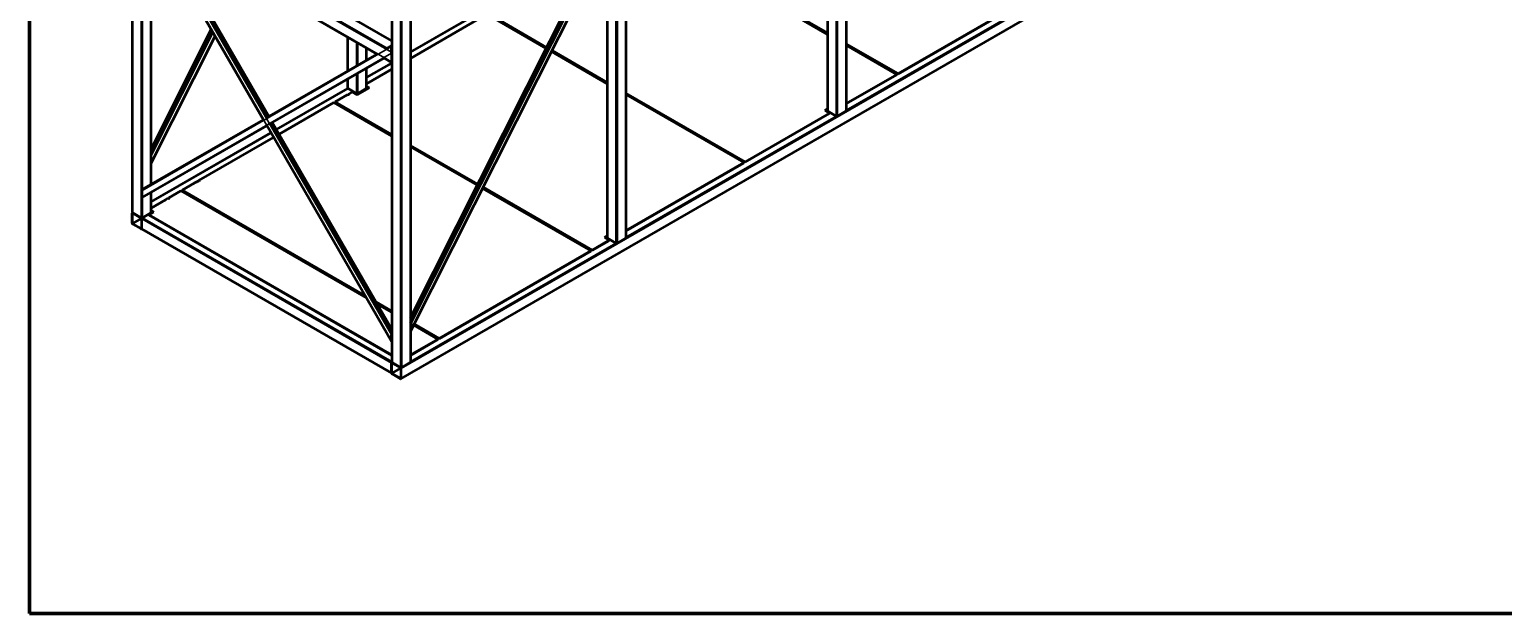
# Model space of a CAD drawing. Header units: millimetres. Extents: x 200 to 14650, y 200 to 10300.
# Drawn here: x 200 to 8716, y 200 to 3577 of the extents above; entities that cross this region are included whole.
import ezdxf

# ---------------------------------------------------------------- set-up
doc = ezdxf.new("R2010")
doc.units = ezdxf.units.MM
doc.header["$LTSCALE"] = 50
for name, color, linetype, lineweight in [('Border (ISO)', 7, 'Continuous', 70), ('Visible (ISO)', 7, 'Continuous', 50), ('Visible Narrow (ISO)', 7, 'Continuous', 35)]:
    doc.layers.add(name, color=color, linetype=linetype, lineweight=lineweight)

# ---------------------------------------------------------------- blocks, each defined once
blk = doc.blocks.new('Borders right top border')
at = {"layer": 'Border (ISO)'}
for p, q in [((4, 4), (4, 206)), ((293, 4), (4, 4))]:
    blk.add_line(p, q, dxfattribs=at)

msp = doc.modelspace()

# ---------------------------------------------------------------- linework, layer by layer
at = {"layer": 'Visible (ISO)'}
for p, q in [((4919.2, 5195.3), (4919.2, 3106.6)), ((4811, 5190.5), (4811, 3106.6)), ((794.6, 2518.7), (794.6, 4445.2)), ((3646.4, 4460.4), (3646.4, 2371.7)), ((2293.7, 3510.5), (904, 4312.9)), ((1552.2, 3053.5), (893.6, 4194.3)), ((902.8, 2680.6), (902.8, 4178.3)), ((2401.9, 1910.5), (3578.7, 4250.7)), ((2403.8, 1833.5), (3591.8, 4195.9)), ((3726.6, 4174.6), (4811, 3548.5)), ((4811, 3556.7), (3733.7, 4178.7)), ((3733.7, 4176.2), (4811, 3554.2)), ((2209.5, 3434.2), (932.9, 4171.3)), ((1582.7, 3073.1), (956.6, 4157.6)), ((3538.2, 4089.4), (3538.2, 2371.7)), ((2401.9, 3445.2), (3312.3, 3970.9)), ((2346.5, 1557.4), (6164.9, 3761.9)), ((6067.2, 3811.2), (5218.6, 3321.3)), ((5218.6, 3318.9), (6067.2, 3808.8)), ((2293.7, 3737.1), (2293.7, 1653.2)), ((2401.9, 3741.9), (2401.9, 1653.2)), ((2401.9, 3409.7), (2842.7, 3664.3)), ((2842.7, 3664.3), (3184.5, 3466.9)), ((3187.7, 3473.3), (2849.8, 3668.3)), ((2849.8, 3665.9), (3186.8, 3471.4)), ((902.8, 2884.8), (1250.4, 3576.2)), ((902.8, 2804), (1272.2, 3538.5)), ((2039.1, 3336.6), (2039.1, 3532.6)), ((5218.6, 3321.3), (4919.2, 3494.2)), ((4919.2, 3491.8), (5218.6, 3318.9)), ((1572.8, 3067.4), (2208.8, 3434.6)), ((1592.8, 3032.8), (2248.8, 3411.5)), ((2147.3, 3399.1), (2147.3, 3470.2)), ((2292.4, 3386.4), (2248.1, 3411.9)), ((2265.5, 3467.3), (2293.7, 3483.6)), ((2291.2, 3440.6), (2291.2, 3477.6)), ((2291.2, 3444.6), (2291.2, 3389.1)), ((2292.6, 3478.4), (2292.6, 3441.4)), ((2293.3, 3390.3), (2293.3, 3445.9)), ((2293.3, 3437.2), (2293.7, 3437.4)), ((3216, 3448.7), (3538.2, 3262.7)), ((3218.3, 3453.2), (3538.2, 3268.5)), ((3538.2, 3270.9), (3219.2, 3455.1)), ((4919.2, 3486.1), (5211.6, 3317.3)), ((2147.3, 3298.3), (2293.7, 3382.8)), ((2147.3, 3237.2), (2147.3, 3352.9)), ((2147.3, 3262.7), (2293.7, 3347.3)), ((5192.5, 3328.3), (5197.4, 3331.1)), ((5199.5, 3329.9), (5194.6, 3327)), ((5194.9, 3326.8), (5199.9, 3329.7)), ((2039.1, 3237.2), (2039.1, 3290.5)), ((2093.2, 3198.9), (2163.9, 3239.7)), ((2163.9, 3239.7), (2147.3, 3249.3)), ((2147.3, 3246.8), (2161.8, 3238.5)), ((5211.6, 3317.3), (4919.2, 3148.4)), ((4919.2, 3146), (5211.6, 3314.8)), ((5211.6, 3314.8), (5211.6, 3317.3)), ((5218.6, 3318.9), (5218.6, 3321.3)), ((1626.4, 2997.5), (2039.5, 3236)), ((1641.8, 2970.9), (1958.9, 3154)), ((1958.9, 3154), (2293.7, 2960.6)), ((1965.9, 3158), (2035.6, 3198.2)), ((1965.9, 3155.6), (1965.9, 3158)), ((2293.7, 2968.8), (1965.9, 3158)), ((1965.9, 3155.6), (2293.7, 2966.4)), ((2037.7, 3199.5), (2040.2, 3200.9)), ((2037.7, 3198.2), (2037.7, 3199.5)), ((2043.7, 3198.9), (2040.2, 3200.9)), ((2089, 3207), (2040.9, 3234.8)), ((2041.6, 3201.7), (2043, 3202.5)), ((2041.6, 3201.7), (2045.1, 3199.7)), ((2041.6, 3200.1), (2041.6, 3201.7)), ((2046.5, 3200.5), (2043, 3202.5)), ((2045.1, 3199.7), (2043.7, 3198.9)), ((2044.4, 3203.4), (2045.8, 3204.2)), ((2044.4, 3203.4), (2048, 3201.3)), ((2044.4, 3201.7), (2044.4, 3203.4)), ((2049.4, 3202.1), (2045.8, 3204.2)), ((2048, 3201.3), (2046.5, 3200.5)), ((2047.2, 3205), (2064.9, 3215.2)), ((2047.2, 3205), (2050.8, 3202.9)), ((2047.2, 3203.4), (2047.2, 3205)), ((2050.8, 3202.9), (2049.4, 3202.1)), ((2064.9, 3215.2), (2093.2, 3198.9)), ((2145.5, 3234.8), (2097.5, 3207)), ((4334.7, 2811), (3646.4, 3208.5)), ((3646.4, 3206), (4334.7, 2808.6)), ((3646.4, 3200.3), (4327.7, 2806.9)), ((1982.2, 3140.5), (1987.1, 3143.3)), ((4822.6, 3092.7), (4334.7, 2811)), ((4334.7, 2808.6), (4822.6, 3090.3)), ((4811, 3118.6), (4794.4, 3109)), ((4794.4, 3109), (4822.6, 3092.7)), ((4796.5, 3107.8), (4811, 3116.2)), ((4806, 3102.3), (4811.4, 3105.4)), ((4812.7, 3104.1), (4860.8, 3076.4)), ((4822.6, 3090.3), (4822.6, 3092.7)), ((4869.3, 3076.4), (4917.4, 3104.1)), ((851.5, 2651), (1551.3, 3055)), ((851.5, 2604.8), (1571.3, 3020.4)), ((2291.7, 1772.6), (1570.5, 3021.8)), ((2293.7, 1841.7), (1602.7, 3038.5)), ((902.8, 2579.7), (1595, 2979.4)), ((1178.2, 2703.2), (1610.4, 2952.7)), ((2790, 2682.3), (2401.9, 2906.4)), ((2401.9, 2903.9), (2789, 2680.4)), ((2401.9, 2898.2), (2786.8, 2676)), ((4308.6, 2818), (4313.5, 2820.8)), ((4315.6, 2819.6), (4310.7, 2816.7)), ((4311.1, 2816.5), (4316, 2819.4)), ((4334.7, 2808.6), (4334.7, 2811)), ((4327.7, 2806.9), (3646.4, 2413.6)), ((3646.4, 2411.1), (4327.7, 2804.5)), ((4327.7, 2804.5), (4327.7, 2806.9)), ((848.7, 2644.7), (848.7, 2607.8)), ((1004.3, 2602.8), (1075, 2643.6)), ((1075, 2643.6), (2145.7, 2025.4)), ((1082, 2647.7), (1151.7, 2687.9)), ((1082, 2645.3), (1082, 2647.7)), ((2138.7, 2037.7), (1082, 2647.7)), ((1082, 2645.3), (2140.8, 2034)), ((1153.8, 2689.2), (1168.3, 2697.5)), ((1153.8, 2687.9), (1153.8, 2689.2)), ((1171.9, 2695.5), (1168.3, 2697.5)), ((1169.7, 2698.3), (1171.1, 2699.2)), ((1169.7, 2698.3), (1173.3, 2696.3)), ((1169.7, 2696.7), (1169.7, 2698.3)), ((1174.7, 2697.1), (1171.1, 2699.2)), ((1173.3, 2696.3), (1171.9, 2695.5)), ((1172.6, 2700), (1174, 2700.8)), ((1172.6, 2700), (1176.1, 2697.9)), ((1172.6, 2698.3), (1172.6, 2700)), ((1177.5, 2698.8), (1174, 2700.8)), ((1176.1, 2697.9), (1174.7, 2697.1)), ((1175.4, 2701.6), (1176.8, 2702.4)), ((1175.4, 2701.6), (1178.9, 2699.6)), ((1175.4, 2700), (1175.4, 2701.6)), ((1180.3, 2700.4), (1176.8, 2702.4)), ((1178.9, 2699.6), (1177.5, 2698.8)), ((1178.2, 2703.2), (1181.8, 2701.2)), ((1178.2, 2701.6), (1178.2, 2703.2)), ((1181.8, 2701.2), (1180.3, 2700.4)), ((2818.3, 2657.8), (3443.8, 2296.6)), ((2820.5, 2662.2), (3450.9, 2298.3)), ((3450.9, 2300.7), (2821.5, 2664.1)), ((902.8, 2518.7), (902.8, 2634.4)), ((902.8, 2544.2), (985.9, 2592.2)), ((987.3, 2593), (1001.4, 2601.2)), ((987.3, 2592.2), (987.3, 2593)), ((1005.8, 2599.9), (1001.4, 2601.2)), ((1004.3, 2602.8), (1006.5, 2600.3)), ((1004.3, 2600.4), (1004.3, 2602.8)), ((1004.3, 2600.4), (1004.3, 2600.4)), ((1098.3, 2630.2), (1103.3, 2633)), ((792.1, 2513.8), (792.1, 2458.3)), ((793.4, 2516.6), (795, 2517.5)), ((794.3, 2457.1), (794.3, 2512.6)), ((844.5, 2488.5), (796.4, 2516.3)), ((844.5, 2488.5), (796.4, 2516.3)), ((796.4, 2513.8), (844.5, 2486.1)), ((846.6, 2482.4), (846.6, 2426.9)), ((848.7, 2425.6), (848.7, 2481.2)), ((848.7, 2425.6), (848.7, 2481.2)), ((901, 2516.3), (852.9, 2488.5)), ((852.9, 2488.5), (901, 2516.3)), ((891.1, 2504.8), (919.4, 2521.2)), ((2293.7, 1695.1), (891.1, 2504.8)), ((891.1, 2502.4), (891.1, 2504.8)), ((891.1, 2502.4), (2293.7, 1692.6)), ((919.4, 2521.2), (902.8, 2530.8)), ((902.8, 2528.3), (917.3, 2519.9)), ((904, 2516.6), (907.7, 2514.4)), ((844.5, 2425.6), (796.4, 2453.4)), ((796.4, 2450.9), (844.5, 2423.2)), ((847.5, 2422.9), (849.1, 2423.8)), ((849.9, 2422.9), (2291.6, 1590.6)), ((3424.7, 2307.7), (3429.6, 2310.5)), ((3431.8, 2309.3), (3426.8, 2306.4)), ((3427.2, 2306.2), (3432.1, 2309.1)), ((3549.9, 2357.9), (3450.9, 2300.7)), ((3450.9, 2298.3), (3549.9, 2355.4)), ((3450.9, 2298.3), (3450.9, 2300.7)), ((3538.2, 2383.8), (3521.6, 2374.2)), ((3521.6, 2374.2), (3549.9, 2357.9)), ((3523.7, 2373), (3538.2, 2381.3)), ((3533.2, 2367.5), (3538.6, 2370.5)), ((3540, 2369.3), (3588, 2341.5)), ((3549.9, 2355.4), (3549.9, 2357.9)), ((3596.5, 2341.5), (3644.6, 2369.3)), ((3443.8, 2296.6), (2567, 1790.4)), ((2567, 1788), (3443.8, 2294.2)), ((3443.8, 2294.2), (3443.8, 2296.6)), ((2293.7, 1948.2), (2201.5, 2001.4)), ((2203.6, 1997.7), (2293.7, 1945.7)), ((2208.6, 1989.2), (2293.7, 1940)), ((2402.9, 1837), (2402.9, 1878.3)), ((2404.3, 1877.5), (2404.3, 1836.2)), ((2291.2, 1775), (2291.2, 1811.9)), ((2292.6, 1812.7), (2292.6, 1775.8)), ((2420.5, 1866.8), (2559.9, 1786.3)), ((2422.8, 1871.2), (2567, 1788)), ((2567, 1790.4), (2423.7, 1873.1)), ((2540.8, 1797.3), (2545.8, 1800.2)), ((2547.9, 1799), (2542.9, 1796.1)), ((2543.3, 1795.9), (2548.2, 1798.8)), ((2567, 1788), (2567, 1790.4)), ((2559.9, 1786.3), (2401.9, 1695.1)), ((2401.9, 1692.6), (2559.9, 1783.9)), ((2559.9, 1783.9), (2559.9, 1786.3)), ((2291.2, 1648.3), (2291.2, 1592.8)), ((2291.2, 1592.8), (2291.2, 1648.3)), ((2292.4, 1651.1), (2294.1, 1652)), ((2293.3, 1591.6), (2293.3, 1647.1)), ((2343.5, 1623), (2295.4, 1650.8)), ((2295.4, 1650.8), (2343.5, 1623)), ((2295.4, 1648.3), (2343.5, 1620.6)), ((2352, 1623), (2400.1, 1650.8)), ((2343.5, 1560.2), (2295.4, 1587.9)), ((2295.4, 1585.5), (2343.5, 1557.7)), ((2345.6, 1616.9), (2345.6, 1561.4)), ((2347.8, 1560.2), (2347.8, 1615.7))]:
    msp.add_line(p, q, dxfattribs=at)
for centre, major_axis, ratio, start_param, end_param in [((2294, 3479.2), (-1.3, -4.85), 0.517638, 3.740871, 5.190047), ((2295.4, 3447.1), (-3, -5.2), 0.57735, 4.354069, 5.497787), ((2294, 3442.2), (1.3, 4.85), 0.517638, 2.048455, 3.497631), ((2294, 3479.2), (0.65, 2.43), 0.517638, 0.722745, 2.048455), ((2294, 3442.2), (-0.65, -2.43), 0.517638, 5.190047, 6.515757), ((2295.4, 3447.1), (1.5, 2.6), 0.57735, 1.761692, 2.356194), ((2295.4, 3391.6), (-3, -5.2), 0.57735, 5.497787, 6.641505), ((2295.4, 3391.6), (-1.5, -2.6), 0.57735, 5.497787, 6.09229), ((2045.1, 3237.2), (-6, 0), 0.57735, 0, 0.785398), ((2141.3, 3237.2), (6, 0), 0.57735, 5.497787, 6.283185), ((2036.6, 3198.9), (1.5, 0), 0.57735, 3.926991, 7.068583), ((2093.2, 3209.5), (-6, 0), 0.57735, 0.785398, 2.356194), ((4817, 3106.6), (-6, 0), 0.57735, 0, 0.785398), ((4865.1, 3078.8), (6, 0), 0.57735, 3.926991, 5.497787), ((4913.2, 3106.6), (6, 0), 0.57735, 5.497787, 6.283185), ((851.5, 2646.4), (1.3, 4.85), 0.517638, 0.477658, 2.048455), ((1152.8, 2688.5), (1.5, 0), 0.57735, 3.926991, 7.068583), ((851.5, 2609.4), (-1.3, -4.85), 0.517638, 5.190047, 6.760844), ((986.6, 2592.6), (1, 0), 0.57735, 3.926991, 7.068583), ((1006, 2600.2), (0.5, 0), 0.57735, 4.243505, 6.752069), ((796.4, 2511.4), (-3, 5.2), 0.57735, 5.497787, 7.068583), ((796.4, 2511.4), (-1.5, 2.6), 0.57735, 5.497787, 7.068583), ((800.6, 2518.7), (-6, 0), 0.57735, 0, 0.785398), ((844.5, 2483.6), (-3, 5.2), 0.57735, 3.926991, 5.497787), ((848.7, 2491), (-6, 0), 0.57735, 0.785398, 2.356194), ((844.5, 2483.6), (1.5, -2.6), 0.57735, 0.785398, 2.356194), ((852.9, 2483.6), (3, 5.2), 0.57735, 0.785398, 2.356194), ((896.8, 2518.7), (6, 0), 0.57735, 5.497787, 6.283185), ((901, 2511.4), (3, 5.2), 0.57735, 0, 0.785398), ((796.4, 2455.8), (3, -5.2), 0.57735, 3.926991, 5.497787), ((796.4, 2455.8), (-1.5, 2.6), 0.57735, 0.785398, 2.356194), ((844.5, 2428.1), (1.5, -2.6), 0.57735, 5.497787, 7.068583), ((844.5, 2428.1), (3, -5.2), 0.57735, 5.497787, 7.068583), ((852.9, 2428.1), (-3, -5.2), 0.57735, 5.497787, 6.283185), ((3544.2, 2371.7), (-6, 0), 0.57735, 0, 0.785398), ((3592.3, 2344), (6, 0), 0.57735, 3.926991, 5.497787), ((3640.4, 2371.7), (6, 0), 0.57735, 5.497787, 6.283185), ((2401.5, 1879.1), (-1.12, 5.38), 0.482607, 4.305805, 5.754981), ((2401.5, 1879.1), (0.56, -2.69), 0.482607, 1.164212, 2.489922), ((2294, 1813.5), (-1.3, -4.85), 0.517638, 3.740871, 5.190047), ((2294, 1813.5), (0.65, 2.43), 0.517638, 0.722745, 2.048455), ((2401.5, 1837.8), (-0.56, 2.69), 0.482607, 2.980096, 4.305805), ((2401.5, 1837.8), (1.12, -5.38), 0.482607, 5.998221, 7.447398), ((2294, 1776.6), (1.3, 4.85), 0.517638, 2.048455, 3.497631), ((2294, 1776.6), (-0.65, -2.43), 0.517638, 5.190047, 6.515757), ((2295.4, 1650.8), (3, 5.2), 0.57735, 1.212477, 2.356194), ((2295.4, 1645.9), (-3, 5.2), 0.57735, 5.497787, 7.068583), ((2295.4, 1645.9), (-1.5, 2.6), 0.57735, 5.497787, 7.068583), ((2299.7, 1653.2), (-6, 0), 0.57735, 0, 0.785398), ((2343.5, 1618.1), (-3, 5.2), 0.57735, 3.926991, 5.497787), ((2347.8, 1625.5), (6, 0), 0.57735, 3.926991, 5.497787), ((2343.5, 1618.1), (1.5, -2.6), 0.57735, 0.785398, 2.356194), ((2395.9, 1653.2), (6, 0), 0.57735, 5.497787, 6.283185), ((2295.4, 1590.4), (3, -5.2), 0.57735, 3.926991, 5.497787), ((2295.4, 1590.4), (-1.5, 2.6), 0.57735, 0.785398, 2.356194), ((2343.5, 1562.6), (1.5, -2.6), 0.57735, 5.497787, 7.068583), ((2343.5, 1562.6), (3, -5.2), 0.57735, 5.497787, 7.068583)]:
    msp.add_ellipse(centre, major_axis=major_axis, ratio=ratio, start_param=start_param, end_param=end_param, dxfattribs=at)
at = {"layer": 'Visible Narrow (ISO)'}
for p, q in [((4812.7, 5188.3), (4812.7, 3104.1)), ((4860.8, 5165.6), (4860.8, 3076.4)), ((4869.3, 5166.1), (4869.3, 3076.4)), ((4917.4, 5193.8), (4917.4, 3104.1)), ((796.4, 2516.3), (796.4, 4443.1)), ((3596.5, 4431.2), (3596.5, 2341.5)), ((3644.6, 4459), (3644.6, 2369.3)), ((844.5, 2488.5), (844.5, 4420.4)), ((2291.2, 1811.9), (848.7, 4310.4)), ((2291.2, 3444.6), (848.7, 4277.5)), ((2291.2, 1775), (848.7, 4273.4)), ((2267.2, 3468.3), (881.2, 4268.5)), ((2293.7, 3508.5), (901, 4312.6)), ((2291.2, 3389.1), (848.7, 4221.9)), ((852.9, 2651.8), (852.9, 4217.5)), ((901, 2679.6), (901, 4181.3)), ((2401.9, 1906.7), (3581, 4251.6)), ((2401.9, 1884.9), (3589.4, 4246.7)), ((2404.3, 1877.5), (3592.3, 4239.9)), ((2404.3, 1836.2), (3592.3, 4198.6)), ((3588, 4188.5), (3588, 2341.5)), ((1572.8, 3067.4), (936.7, 4169.1)), ((1581.3, 3072.3), (953.7, 4159.3)), ((3540, 4092.9), (3540, 2369.3)), ((2401.9, 3443.2), (3313.7, 3969.6)), ((2347.8, 1615.7), (6166.1, 3820.2)), ((2347.8, 1560.2), (6166.1, 3764.7)), ((4919.2, 3110.1), (6105.3, 3794.9)), ((2295.4, 3735), (2295.4, 1650.8)), ((2343.5, 3712.3), (2343.5, 1623)), ((2352, 3712.7), (2352, 1623)), ((2400.1, 3740.5), (2400.1, 1650.8)), ((902.8, 2881.1), (1251.4, 3574.4)), ((902.8, 2859.3), (1257.3, 3564.3)), ((902.8, 2846.9), (1260.6, 3558.5)), ((902.8, 2805.6), (1271.7, 3539.3)), ((2040.9, 3337.7), (2040.9, 3531.6)), ((2089, 3365.4), (2089, 3503.8)), ((2097.5, 3370.3), (2097.5, 3498.9)), ((848.7, 2644.7), (2291.2, 3477.6)), ((848.7, 2607.8), (2291.2, 3440.6)), ((2145.5, 3398.1), (2145.5, 3471.2)), ((2292.6, 3478.4), (2293.7, 3479)), ((2293.7, 3453), (2292.6, 3453.6)), ((2293.3, 3441.8), (2293.7, 3442)), ((2097.5, 3207), (2097.5, 3324.1)), ((2145.5, 3234.8), (2145.5, 3351.9)), ((2147.3, 3296.2), (2293.7, 3380.7)), ((2293.7, 3390.1), (2293.3, 3390.3)), ((5196.7, 3325.8), (5201.7, 3328.7)), ((2040.9, 3234.8), (2040.9, 3291.5)), ((2089, 3207), (2089, 3319.2)), ((2092.5, 3199.3), (2161.1, 3238.9)), ((2147.3, 3240.7), (2152.6, 3243.8)), ((1627.3, 2996), (2040.9, 3234.8)), ((2084, 3204.2), (2089, 3207)), ((1978, 3142.9), (1982.9, 3145.8)), ((3646.4, 2375.2), (4860.8, 3076.4)), ((4807.8, 3101.3), (4812.7, 3104.1)), ((2293.7, 1818.8), (1592.8, 3032.8)), ((2293.7, 1838.4), (1601.3, 3037.7)), ((902.8, 2577.7), (1595.9, 2977.9)), ((4312.8, 2815.5), (4317.8, 2818.4)), ((852.9, 2488.5), (852.9, 2605.6)), ((901, 2516.3), (901, 2633.4)), ((1006.5, 2600.3), (1006.5, 2600)), ((1094.1, 2632.6), (1099, 2635.5)), ((794.3, 2512.6), (796.4, 2513.8)), ((794.3, 2457.1), (844.5, 2486.1)), ((796.4, 2453.4), (846.6, 2482.4)), ((848.7, 2481.2), (2291.2, 1648.3)), ((852.9, 2488.5), (2293.7, 1656.7)), ((901, 2516.3), (906, 2513.4)), ((902.8, 2522.2), (908.1, 2525.3)), ((907, 2514.8), (916.6, 2520.4)), ((844.5, 2425.6), (846.6, 2426.9)), ((848.7, 2425.6), (2291.2, 1592.8)), ((2401.9, 1656.7), (3588, 2341.5)), ((3428.9, 2305.2), (3433.9, 2308.1)), ((3535, 2366.4), (3540, 2369.3)), ((2293.7, 1800.1), (2292.6, 1801.9)), ((2293.7, 1794.5), (2292.6, 1796.3)), ((2401.9, 1863.9), (2402.9, 1866.1)), ((2401.9, 1857.7), (2402.9, 1859.8)), ((2401.9, 1835.9), (2402.9, 1838.1)), ((2545.1, 1794.9), (2550, 1797.8)), ((2293.7, 1774.9), (2292.6, 1776.7)), ((2293.3, 1647.1), (2295.4, 1648.3)), ((2293.3, 1591.6), (2343.5, 1620.6)), ((2295.4, 1587.9), (2345.6, 1616.9)), ((2343.5, 1560.2), (2345.6, 1561.4))]:
    msp.add_line(p, q, dxfattribs=at)

# ---------------------------------------------------------------- block references
at = {"xscale": 50, "yscale": 50, "zscale": 50}
msp.add_blockref('Borders right top border', (0, 0), dxfattribs=at)

doc.saveas('drawing.dxf')
